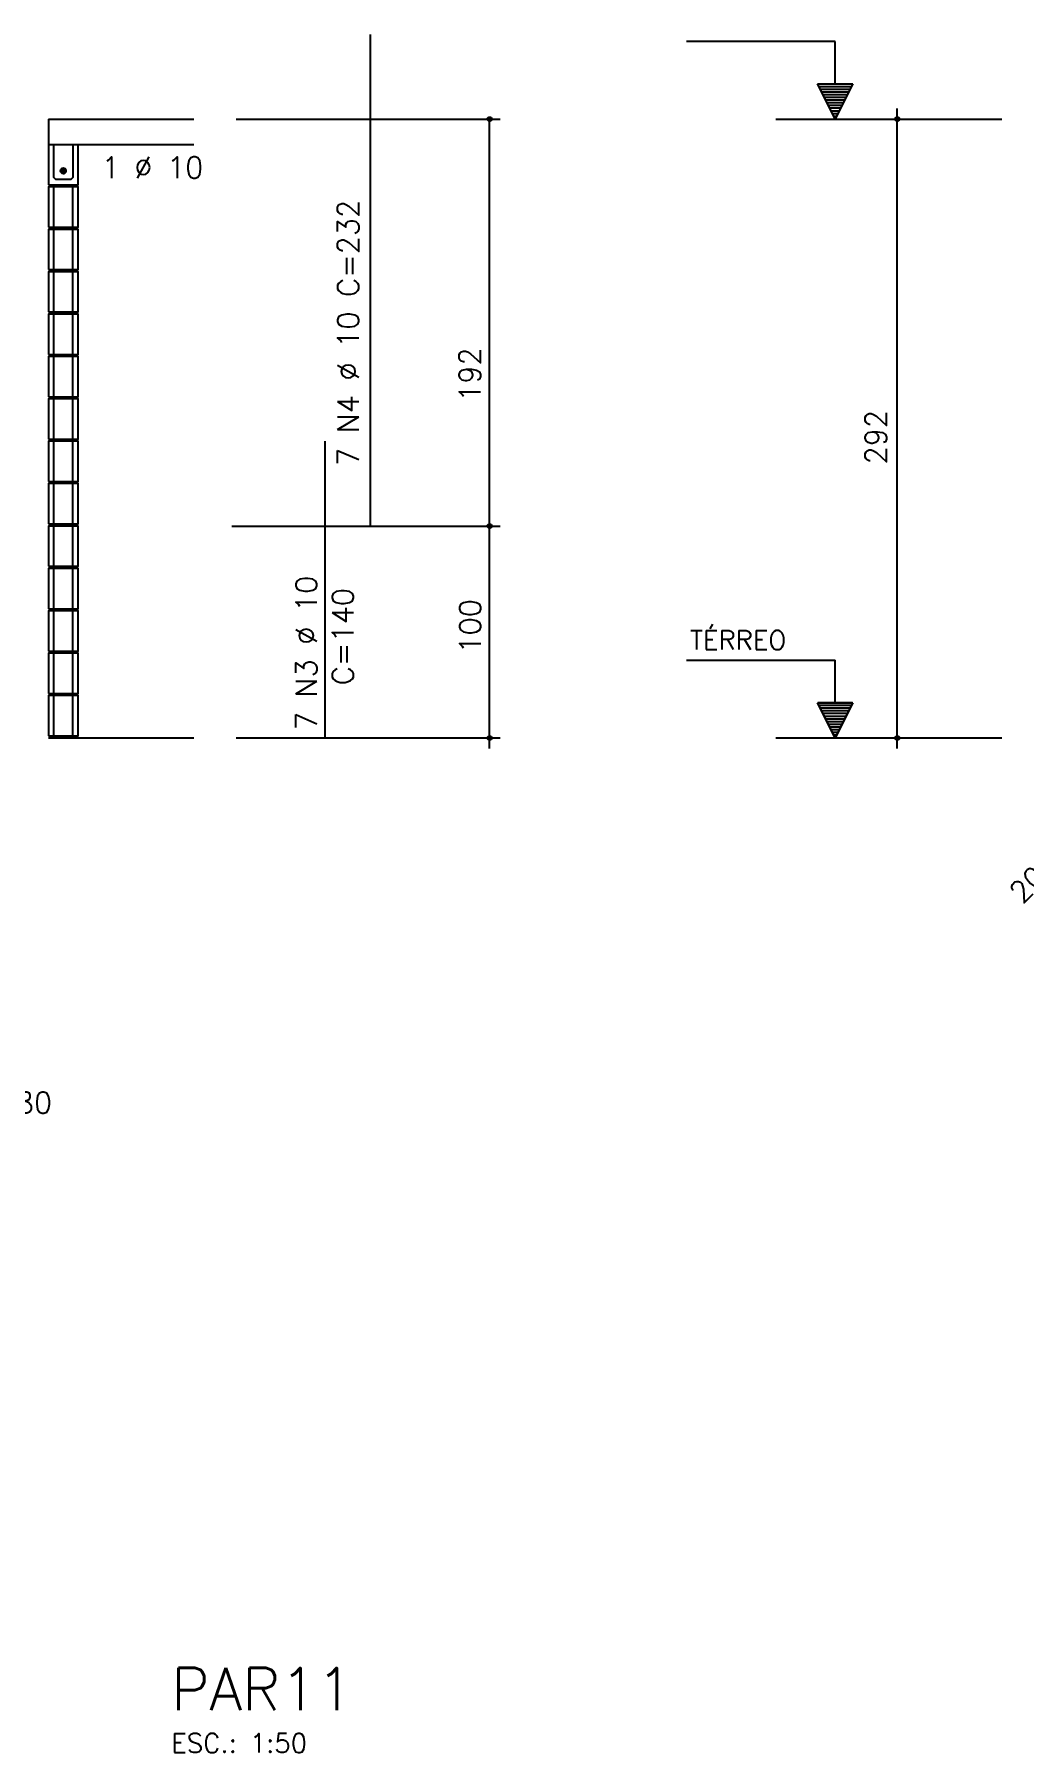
# Model space of a CAD drawing. Extents: x -2 to 121, y -2 to 61.
# Drawn here: x 25.73 to 35.07, y 18.04 to 34.25 of the extents above; entities that cross this region are included whole.
import ezdxf

# ---------------------------------------------------------------- set-up
doc = ezdxf.new("R2010")
doc.units = 0
doc.header["$MEASUREMENT"] = 0
for name, color, linetype in [('PENA_01', 1, 'CONTINUOUS'), ('PENA_02', 2, 'CONTINUOUS'), ('PENA_03', 3, 'CONTINUOUS'), ('PENA_05', 5, 'CONTINUOUS'), ('PENA_06', 6, 'CONTINUOUS')]:
    doc.layers.add(name, color=color, linetype=linetype)
doc.styles.get("Standard").update_dxf_attribs({"font": 'ROMANS.SHX'})

msp = doc.modelspace()

# ---------------------------------------------------------------- linework, layer by layer
at = {"layer": 'PENA_01', "linetype": 'Continuous'}
for p, q in [((32.723388, 33.452812), (34.854251, 33.452812)), ((32.723388, 27.612812), (34.854251, 27.612812))]:
    msp.add_line(p, q, dxfattribs=at)
at = {"layer": 'PENA_02', "linetype": 'Continuous'}
for centre, radius in [((30.023456, 33.452812), 0.02), ((30.023456, 33.452812), 0.01), ((33.869533, 33.452812), 0.02), ((33.869533, 33.452812), 0.01), ((30.023456, 29.612812), 0.02), ((30.023456, 29.612812), 0.01), ((30.023456, 27.612812), 0.02), ((30.023456, 27.612812), 0.01), ((33.869533, 27.612812), 0.02), ((33.869533, 27.612812), 0.01)]:
    msp.add_circle(centre, radius, dxfattribs=at)
at = {"layer": 'PENA_03', "linetype": 'Continuous'}
for p, q in [((33.282386, 34.184677), (31.882386, 34.184677)), ((33.282386, 33.784677), (33.282386, 34.184677)), ((33.283786, 33.784677), (33.283786, 34.186077)), ((33.283086, 33.452812), (33.117153, 33.784677)), ((33.117153, 33.784677), (33.282386, 33.784677)), ((33.283086, 33.455934), (33.119409, 33.783286)), ((33.446762, 33.783286), (33.119409, 33.783286)), ((33.436255, 33.759149), (33.129917, 33.759149)), ((33.423491, 33.733621), (33.142681, 33.733621)), ((33.449019, 33.784677), (33.283086, 33.452812)), ((33.446762, 33.783287), (33.283086, 33.455933)), ((33.283786, 33.784677), (33.449019, 33.784677)), ((33.410727, 33.708093), (33.155445, 33.708093)), ((33.397962, 33.682565), (33.168209, 33.682565)), ((33.385198, 33.657037), (33.180973, 33.657037)), ((33.372434, 33.631509), (33.193737, 33.631509)), ((33.35967, 33.605981), (33.206501, 33.605981)), ((33.346906, 33.580453), (33.219265, 33.580453)), ((25.86346, 33.452812), (25.86346, 32.832812)), ((25.86346, 33.452812), (27.23414, 33.452812)), ((27.63414, 33.452812), (30.123456, 33.452812)), ((30.023456, 27.512279), (30.023456, 33.452812)), ((33.334142, 33.554925), (33.232029, 33.554925)), ((33.321378, 33.529397), (33.244793, 33.529397)), ((33.308614, 33.503868), (33.257557, 33.503868)), ((33.29585, 33.47834), (33.270322, 33.47834)), ((33.869533, 27.512279), (33.869533, 33.552812)), ((25.86346, 33.212812), (27.23414, 33.212812)), ((25.91346, 32.432812), (25.91346, 32.812812)), ((26.09346, 32.432812), (26.09346, 32.812812)), ((25.91346, 32.032812), (25.91346, 32.412812)), ((26.09346, 32.032812), (26.09346, 32.412812)), ((25.91346, 31.632812), (25.91346, 32.012812)), ((26.09346, 31.632812), (26.09346, 32.012812)), ((25.91346, 31.232812), (25.91346, 31.612812)), ((26.09346, 31.232812), (26.09346, 31.612812)), ((25.91346, 30.832812), (25.91346, 31.212812)), ((26.09346, 30.832812), (26.09346, 31.212812)), ((25.91346, 30.432812), (25.91346, 30.812812)), ((26.09346, 30.432812), (26.09346, 30.812812)), ((25.91346, 30.032812), (25.91346, 30.412812)), ((26.09346, 30.032812), (26.09346, 30.412812)), ((25.91346, 29.632812), (25.91346, 30.012812)), ((26.09346, 29.632812), (26.09346, 30.012812)), ((25.91346, 29.232812), (25.91346, 29.612812)), ((26.09346, 29.232812), (26.09346, 29.612812)), ((27.592208, 29.612812), (30.123456, 29.612812)), ((25.91346, 28.832812), (25.91346, 29.212812)), ((26.09346, 28.832812), (26.09346, 29.212812)), ((25.91346, 28.432812), (25.91346, 28.812812)), ((26.09346, 28.432812), (26.09346, 28.812812)), ((25.91346, 28.032812), (25.91346, 28.412812)), ((26.09346, 28.032812), (26.09346, 28.412812)), ((33.282386, 28.344677), (31.882386, 28.344677)), ((33.282386, 27.944677), (33.282386, 28.344677)), ((33.283786, 27.944677), (33.283786, 28.346077)), ((25.91346, 27.632812), (25.91346, 28.012812)), ((26.09346, 27.632812), (26.09346, 28.012812)), ((33.283086, 27.612812), (33.117153, 27.944677)), ((33.117153, 27.944677), (33.282386, 27.944677)), ((33.283086, 27.615934), (33.119409, 27.943286)), ((33.446762, 27.943286), (33.119409, 27.943286)), ((33.436255, 27.919149), (33.129917, 27.919149)), ((33.423491, 27.893621), (33.142681, 27.893621)), ((33.449019, 27.944677), (33.283086, 27.612812)), ((33.446762, 27.943287), (33.283086, 27.615933)), ((33.283786, 27.944677), (33.449019, 27.944677)), ((33.410727, 27.868093), (33.155445, 27.868093)), ((33.397962, 27.842565), (33.168209, 27.842565)), ((33.385198, 27.817037), (33.180973, 27.817037)), ((33.372434, 27.791509), (33.193737, 27.791509)), ((33.35967, 27.765981), (33.206501, 27.765981)), ((33.346906, 27.740453), (33.219265, 27.740453)), ((25.86346, 27.612812), (27.23414, 27.612812)), ((27.63414, 27.612812), (30.123456, 27.612812)), ((33.334142, 27.714925), (33.232029, 27.714925)), ((33.321378, 27.689397), (33.244793, 27.689397)), ((33.308614, 27.663868), (33.257557, 27.663868)), ((33.29585, 27.63834), (33.270322, 27.63834))]:
    msp.add_line(p, q, dxfattribs=at)
for points in [[(25.86346, 32.832812), (26.14346, 32.832812), (26.14346, 33.212812)], [(26.09346, 33.212812), (26.09346, 32.902812), (26.07346, 32.882812), (25.93346, 32.882812), (25.91346, 32.902812), (25.91346, 33.212812)], [(26.028009, 32.963802), (26.025848, 32.97397), (26.019737, 32.982381), (26.010734, 32.987578), (26.000396, 32.988665), (25.990509, 32.985453), (25.982784, 32.978497), (25.978555, 32.969), (25.978555, 32.958604), (25.982784, 32.949107), (25.990509, 32.942151), (26.000396, 32.938939), (26.010734, 32.940026), (26.019737, 32.945223), (26.025848, 32.953634), (26.028009, 32.963802)], [(25.86346, 32.432812), (26.14346, 32.432812), (26.14346, 32.812812), (25.86346, 32.812812), (25.86346, 32.432812)], [(25.86346, 32.032812), (26.14346, 32.032812), (26.14346, 32.412812), (25.86346, 32.412812), (25.86346, 32.032812)], [(25.86346, 31.632812), (26.14346, 31.632812), (26.14346, 32.012812), (25.86346, 32.012812), (25.86346, 31.632812)], [(25.86346, 31.232812), (26.14346, 31.232812), (26.14346, 31.612812), (25.86346, 31.612812), (25.86346, 31.232812)], [(25.86346, 30.832812), (26.14346, 30.832812), (26.14346, 31.212812), (25.86346, 31.212812), (25.86346, 30.832812)], [(25.86346, 30.432812), (26.14346, 30.432812), (26.14346, 30.812812), (25.86346, 30.812812), (25.86346, 30.432812)], [(25.86346, 30.032812), (26.14346, 30.032812), (26.14346, 30.412812), (25.86346, 30.412812), (25.86346, 30.032812)], [(25.86346, 29.632812), (26.14346, 29.632812), (26.14346, 30.012812), (25.86346, 30.012812), (25.86346, 29.632812)], [(25.86346, 29.232812), (26.14346, 29.232812), (26.14346, 29.612812), (25.86346, 29.612812), (25.86346, 29.232812)], [(25.86346, 28.832812), (26.14346, 28.832812), (26.14346, 29.212812), (25.86346, 29.212812), (25.86346, 28.832812)], [(25.86346, 28.432812), (26.14346, 28.432812), (26.14346, 28.812812), (25.86346, 28.812812), (25.86346, 28.432812)], [(25.86346, 28.032812), (26.14346, 28.032812), (26.14346, 28.412812), (25.86346, 28.412812), (25.86346, 28.032812)], [(25.86346, 27.632812), (26.14346, 27.632812), (26.14346, 28.012812), (25.86346, 28.012812), (25.86346, 27.632812)]]:
    msp.add_lwpolyline(points, dxfattribs=at)
msp.add_circle((26.003009, 32.963802), 0.025, dxfattribs=at)
for points in [[(26.028009, 32.963802), (25.982784, 32.978497), (25.978555, 32.969)], [(26.028009, 32.963802), (25.978555, 32.969), (25.978555, 32.958604)], [(26.028009, 32.963802), (25.978555, 32.958604), (25.982784, 32.949107)], [(26.028009, 32.963802), (25.990509, 32.985453), (25.979517, 32.972352)], [(26.028009, 32.963802), (25.979517, 32.972352), (25.979517, 32.955251)], [(26.028009, 32.963802), (25.979517, 32.955251), (25.990509, 32.942151)], [(26.028009, 32.963802), (25.990509, 32.985453), (25.982784, 32.978497)], [(26.028009, 32.963802), (25.982784, 32.949107), (25.990509, 32.942151)], [(26.028009, 32.963802), (26.000396, 32.988665), (25.990509, 32.985453)], [(26.028009, 32.963802), (26.00735, 32.988422), (25.990509, 32.985453)], [(26.028009, 32.963802), (25.990509, 32.942151), (26.00735, 32.939182)], [(26.028009, 32.963802), (25.990509, 32.942151), (26.000396, 32.938939)], [(26.028009, 32.963802), (26.010734, 32.987578), (26.000396, 32.988665)], [(26.028009, 32.963802), (26.000396, 32.938939), (26.010734, 32.940026)], [(26.028009, 32.963802), (26.02216, 32.979872), (26.00735, 32.988422)], [(26.028009, 32.963802), (26.00735, 32.939182), (26.02216, 32.947732)], [(26.028009, 32.963802), (26.019737, 32.982381), (26.010734, 32.987578)], [(26.028009, 32.963802), (26.010734, 32.940026), (26.019737, 32.945223)], [(26.028009, 32.963802), (26.025848, 32.97397), (26.019737, 32.982381)], [(26.028009, 32.963802), (26.019737, 32.945223), (26.025848, 32.953634)], [(26.028009, 32.963802), (26.02216, 32.947732), (26.028009, 32.963802)], [(26.028009, 32.963802), (26.025848, 32.953634), (26.028009, 32.963802)]]:
    msp.add_solid(points, dxfattribs=at)
at = {"layer": 'PENA_05', "linetype": 'Continuous'}
for p, q in [((28.899705, 29.612812), (28.899705, 34.252812)), ((28.473781, 27.612812), (28.473781, 30.412812))]:
    msp.add_line(p, q, dxfattribs=at)

# ---------------------------------------------------------------- texts
at = {"layer": 'PENA_03', "linetype": 'Continuous'}
for s, height, p in [('1 %%c 10', 0.2, (26.364279, 32.896511)), ('TÉRREO', 0.18, (31.912658, 28.446551)), ('6 N2 %%c 10 C=80', 0.2, (23.557511, 24.070917)), ('ESC.: 1:50', 0.18, (27.021945, 18.037532))]:
    msp.add_text(s, height=height, dxfattribs=at).set_placement(p)
for s, rotation, p in [('7 N4 %%c 10 C=232', 90, (28.790559, 30.180099)), ('192', 90, (29.938062, 30.784618)), ('292', 90, (33.767229, 30.194209)), ('7 N3 %%c 10', 90, (28.394884, 27.687147)), ('C=140', 90, (28.738931, 28.111062)), ('100', 90, (29.939677, 28.409059)), ('20', 45, (35.04819, 26.040093))]:
    msp.add_text(s, height=0.2, rotation=rotation, dxfattribs=at).set_placement(p)
at = {"layer": 'PENA_06', "linetype": 'Continuous'}
msp.add_text('PAR11', height=0.4, dxfattribs=at).set_placement((27.021945, 18.437532))

doc.saveas('drawing.dxf')
